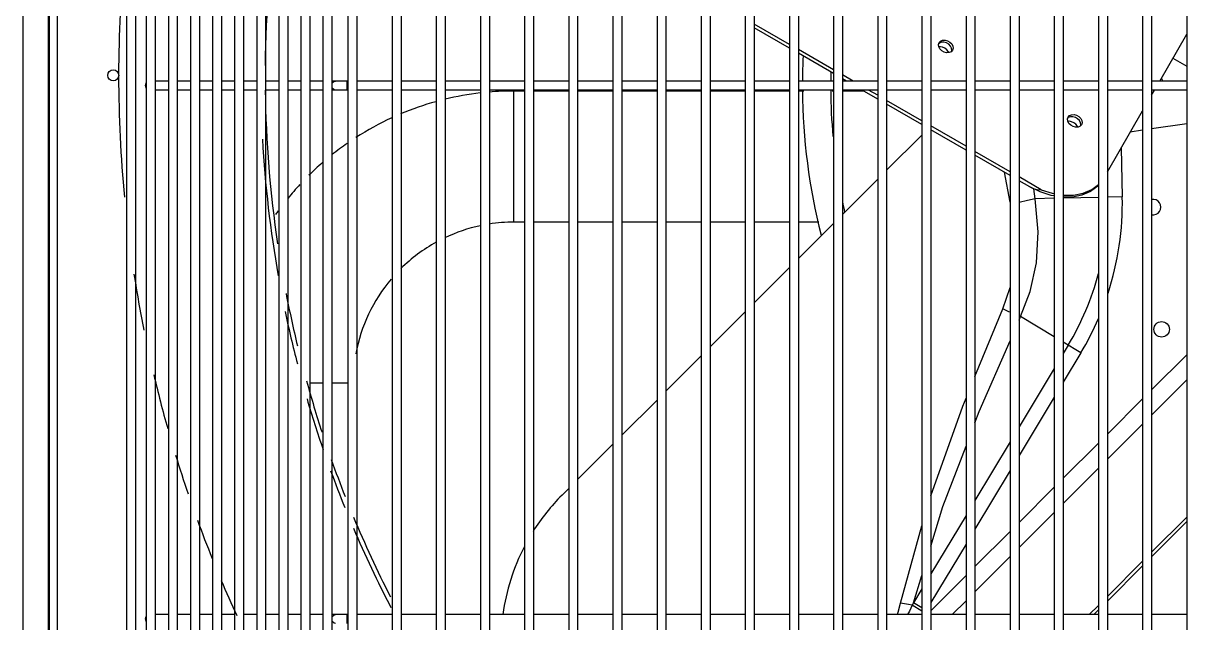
# Model space of a CAD drawing. Header units: metres. Extents: x -367 to 374, y -238 to 224.
# Drawn here: x 238.7818 to 239.1724, y 217.4589 to 217.6601 of the extents above; entities that cross this region are included whole.
import ezdxf
from ezdxf.enums import TextEntityAlignment as Align

# ---------------------------------------------------------------- set-up
doc = ezdxf.new("R2010")
doc.units = ezdxf.units.M
for name, color, linetype in [('ELE-ALIMENTADORES', 160, 'Continuous'), ('LA_BAU_BASES GERAIS_R00$0$ARQ-XREF-ATT', 8, 'Continuous'), ('LA_BAU_BASES GERAIS_R00$0$BASE', 253, 'Continuous'), ('LA_BAU_BASES GERAIS_R00$0$dutos', 31, 'Continuous')]:
    doc.layers.add(name, color=color, linetype=linetype)
doc.styles.add('LA_BAU_BASES GERAIS_R00$0$R60-125-RS', font='romans.shx', dxfattribs={"height": 0.19})
doc.styles.add('LA_BAU_BASES GERAIS_R00$0$R80-100-RS', font='romans.shx', dxfattribs={"height": 0.203})

# ---------------------------------------------------------------- blocks, each defined once
blk = doc.blocks.new('LA_BAU_BASES GERAIS_R00$0$A$C5BA41825')
at = {"layer": 'LA_BAU_BASES GERAIS_R00$0$dutos', "color": 251}
for p, q in [((-27.96822817459252, 38.10962436454304), (-27.96822817459252, 40.29452436454301)), ((-27.95944999999907, 38.10962436454304), (-27.95944999999907, 40.29452436454301)), ((-27.95689999999907, 40.29707436454305), (-27.95689999999907, 38.107074364543)), ((-27.85921130550925, 40.12119266126558), (-27.85921130550925, 39.27525855573538)), ((-27.85621130550925, 40.12119266126558), (-27.85621130550925, 39.27525855573538)), ((-27.84439130550925, 40.12119266126558), (-27.84439130550925, 39.27525855573538)), ((-27.84139130550925, 40.12119266126558), (-27.84139130550925, 39.27525855573538)), ((-27.82957130550925, 40.12119266126558), (-27.82957130550925, 39.27525855573538)), ((-27.82657130550925, 40.12119266126558), (-27.82657130550925, 39.27525855573538)), ((-27.81475130550925, 40.12119266126558), (-27.81475130550925, 39.27525855573538)), ((-27.81175130550925, 40.12119266126558), (-27.81175130550925, 39.27525855573538)), ((-27.79993130550925, 40.12119266126558), (-27.79993130550925, 39.27525855573538)), ((-27.79693130550925, 40.12119266126558), (-27.79693130550925, 39.27525855573538)), ((-27.78511130550925, 40.12119266126558), (-27.78511130550925, 39.27525855573538)), ((-27.78211130550925, 40.12119266126558), (-27.78211130550925, 39.27525855573538)), ((-27.77029130550925, 40.12119266126558), (-27.77029130550925, 39.27525855573538)), ((-27.76729130550925, 40.12119266126558), (-27.76729130550925, 39.27525855573538)), ((-27.75547130550925, 40.12119266126558), (-27.75547130550925, 39.27525855573538)), ((-27.75247130550925, 40.12119266126558), (-27.75247130550925, 39.27525855573538)), ((-27.74065130550925, 40.12119266126558), (-27.74065130550925, 39.27525855573538)), ((-27.73765130550925, 40.12119266126558), (-27.73765130550925, 39.27525855573538)), ((-27.72583130550925, 40.12119266126558), (-27.72583130550925, 39.27525855573538)), ((-27.72283130550925, 40.12119266126558), (-27.72283130550925, 39.27525855573538)), ((-27.71101130550925, 40.12119266126558), (-27.71101130550925, 39.27525855573538)), ((-27.70801130550925, 40.12119266126558), (-27.70801130550925, 39.27525855573538)), ((-27.69619130550925, 40.12119266126558), (-27.69619130550925, 39.27525855573538)), ((-27.69319130550925, 40.12119266126558), (-27.69319130550925, 39.27525855573538)), ((-27.68137130550925, 40.12119266126558), (-27.68137130550925, 39.27525855573538)), ((-27.67837130550925, 40.12119266126558), (-27.67837130550925, 39.27525855573538)), ((-27.66655130550925, 40.12119266126558), (-27.66655130550925, 39.27525855573538)), ((-27.66355130550925, 40.12119266126558), (-27.66355130550925, 39.27525855573538)), ((-27.65173130550925, 40.12119266126558), (-27.65173130550925, 39.27525855573538)), ((-27.64873130550925, 40.12119266126558), (-27.64873130550925, 39.27525855573538)), ((-27.63691130550925, 40.12119266126558), (-27.63691130550925, 39.27525855573538)), ((-27.63391130550925, 40.12119266126558), (-27.63391130550925, 39.27525855573538)), ((-27.62209130550925, 40.12119266126558), (-27.62209130550925, 39.27525855573538)), ((-27.61909130550925, 40.12119266126558), (-27.61909130550925, 39.27525855573538)), ((-27.60727130550925, 40.12119266126558), (-27.60727130550925, 39.27525855573538)), ((-27.60427130550925, 40.12119266126558), (-27.60427130550925, 39.27525855573538)), ((-27.59245130550925, 40.12119266126558), (-27.59245130550925, 39.27525855573538)), ((-27.58945130550925, 40.12119266126558), (-27.58945130550925, 39.27525855573538)), ((-27.57763130550925, 40.12119266126558), (-27.57763130550925, 39.27525855573538)), ((-27.93353130550961, 40.10296685413687), (-27.93353130550961, 39.29536887348809)), ((-27.93053130550961, 40.10296685413687), (-27.93053130550961, 39.29536887348809)), ((-27.92680649603725, 39.33915567005283), (-27.92680649603725, 40.05915567005286)), ((-27.92380649603725, 39.33915567005283), (-27.92380649603725, 40.05915567005286)), ((-27.91939649603725, 39.33915567005283), (-27.91939649603725, 40.05915567005286)), ((-27.91639649603725, 39.33915567005283), (-27.91639649603725, 40.05915567005286)), ((-27.91198649603725, 39.33915567005283), (-27.91198649603725, 40.05915567005286)), ((-27.90898649603725, 39.33915567005283), (-27.90898649603725, 40.05915567005286)), ((-27.90457649603725, 39.33915567005283), (-27.90457649603725, 40.05915567005286)), ((-27.90157649603725, 39.33915567005283), (-27.90157649603725, 40.05915567005286)), ((-27.89716649603725, 39.33915567005283), (-27.89716649603725, 40.05915567005286)), ((-27.89416649603725, 39.33915567005283), (-27.89416649603725, 40.05915567005286)), ((-27.88975649603725, 39.33915567005283), (-27.88975649603725, 40.05915567005286)), ((-27.88675649603725, 39.33915567005283), (-27.88675649603725, 40.05915567005286)), ((-27.88234649603725, 39.33915567005283), (-27.88234649603725, 40.05915567005286)), ((-27.87934649603725, 39.33915567005283), (-27.87934649603725, 40.05915567005286)), ((-27.87493649603725, 39.33915567005283), (-27.87493649603725, 40.05915567005286)), ((-27.87193649603725, 39.33915567005283), (-27.87193649603725, 40.05915567005286)), ((-27.86752649603725, 39.33915567005283), (-27.86752649603725, 40.05915567005286)), ((-27.86452649603725, 39.33915567005283), (-27.86452649603725, 40.05915567005286)), ((-27.95974289321834, 39.34032436454345), (-27.95974289321834, 40.02524436454303)), ((-27.71101130550925, 39.71299629233499), (-27.72283130550925, 39.71982057251728)), ((-27.71101130550925, 39.71174856420157), (-27.72283130550925, 39.71857284438272)), ((-27.58670336550052, 39.70065567005281), (-27.57763130550925, 39.7163689388874)), ((-27.66094939712343, 39.71294603837941), (-27.66075128393179, 39.71360091313579)), ((-27.69619130550925, 39.70443996134668), (-27.70801130550925, 39.71126424152772)), ((-27.69619130550925, 39.70319223321212), (-27.70801130550925, 39.71001651339327)), ((-27.58228516673289, 39.70830821479683), (-27.57763130550925, 39.70562130676626)), ((-27.91939649603725, 39.70065567005281), (-27.92380649603725, 39.70065567005281)), ((-27.91198649603725, 39.70065567005281), (-27.91639649603725, 39.70065567005281)), ((-27.90457649603725, 39.70065567005281), (-27.90898649603725, 39.70065567005281)), ((-27.89716649603725, 39.70065567005281), (-27.90157649603725, 39.70065567005281)), ((-27.88975649603725, 39.70065567005281), (-27.89416649603725, 39.70065567005281)), ((-27.88234649603725, 39.70065567005281), (-27.88675649603725, 39.70065567005281)), ((-27.87493649603725, 39.70065567005281), (-27.87934649603725, 39.70065567005281)), ((-27.86752649603725, 39.70065567005281), (-27.87193649603725, 39.70065567005281)), ((-27.85921130550925, 39.70065567005281), (-27.86452649603725, 39.70065567005281)), ((-27.85953130550889, 39.69765567005288), (-27.85953130550889, 39.70065567005281)), ((-27.84439130550925, 39.70065567005281), (-27.85621130550925, 39.70065567005281)), ((-27.82957130550925, 39.70065567005281), (-27.84139130550925, 39.70065567005281)), ((-27.81475130550925, 39.70065567005281), (-27.82657130550925, 39.70065567005281)), ((-27.79993130550925, 39.70065567005281), (-27.81175130550925, 39.70065567005281)), ((-27.78511130550925, 39.70065567005281), (-27.79693130550925, 39.70065567005281)), ((-27.77029130550925, 39.70065567005281), (-27.78211130550925, 39.70065567005281)), ((-27.75547130550925, 39.70065567005281), (-27.76729130550925, 39.70065567005281)), ((-27.74065130550925, 39.70065567005281), (-27.75247130550925, 39.70065567005281)), ((-27.72583130550925, 39.70065567005281), (-27.73765130550925, 39.70065567005281)), ((-27.71101130550925, 39.70065567005281), (-27.72283130550925, 39.70065567005281)), ((-27.69619130550925, 39.70065567005281), (-27.70801130550925, 39.70065567005281)), ((-27.68963672071798, 39.70065567005281), (-27.69319130550925, 39.70270791053827)), ((-27.69179784924162, 39.70065567005281), (-27.69319130550925, 39.70146018240382)), ((-27.68137130550925, 39.70065567005281), (-27.69319130550925, 39.70065567005281)), ((-27.66655130550925, 39.70065567005281), (-27.67837130550925, 39.70065567005281)), ((-27.65173130550925, 39.70065567005281), (-27.66355130550925, 39.70065567005281)), ((-27.63691130550925, 39.70065567005281), (-27.64873130550925, 39.70065567005281)), ((-27.62209130550925, 39.70065567005281), (-27.63391130550925, 39.70065567005281)), ((-27.60727130550925, 39.70065567005281), (-27.61909130550925, 39.70065567005281)), ((-27.59245130550925, 39.70065567005281), (-27.60427130550925, 39.70065567005281)), ((-27.57763130550925, 39.70065567005281), (-27.58945130550925, 39.70065567005281)), ((-27.91939649603725, 39.69765567005288), (-27.92380649603725, 39.69765567005288)), ((-27.91198649603725, 39.69765567005288), (-27.91639649603725, 39.69765567005288)), ((-27.90457649603725, 39.69765567005288), (-27.90898649603725, 39.69765567005288)), ((-27.89716649603725, 39.69765567005288), (-27.90157649603725, 39.69765567005288)), ((-27.88975649603725, 39.69765567005288), (-27.89416649603725, 39.69765567005288)), ((-27.88234649603725, 39.69765567005288), (-27.88675649603725, 39.69765567005288)), ((-27.87493649603725, 39.69765567005288), (-27.87934649603725, 39.69765567005288)), ((-27.86752649603725, 39.69765567005288), (-27.87193649603725, 39.69765567005288)), ((-27.85921130550925, 39.69765567005288), (-27.86452649603725, 39.69765567005288)), ((-27.84439130550925, 39.69765567005288), (-27.85621130550925, 39.69765567005288)), ((-27.82957130550925, 39.69765567005288), (-27.84139130550925, 39.69765567005288)), ((-27.81475130550925, 39.69765567005288), (-27.82657130550925, 39.69765567005288)), ((-27.79993130550925, 39.69765567005288), (-27.81175130550925, 39.69765567005288)), ((-27.79993130550925, 39.69732392884191), (-27.80349440373761, 39.69732392884191)), ((-27.80349440373761, 39.65332392884125), (-27.80349440373761, 39.69732392884191)), ((-27.78511130550925, 39.69765567005288), (-27.79693130550925, 39.69765567005288)), ((-27.78511130550925, 39.69732392884191), (-27.79693130550925, 39.69732392884191)), ((-27.77029130550925, 39.69765567005288), (-27.78211130550925, 39.69765567005288)), ((-27.77029130550925, 39.69732392884191), (-27.78211130550925, 39.69732392884191)), ((-27.75547130550925, 39.69765567005288), (-27.76729130550925, 39.69765567005288)), ((-27.75547130550925, 39.69732392884191), (-27.76729130550925, 39.69732392884191)), ((-27.74065130550925, 39.69765567005288), (-27.75247130550925, 39.69765567005288)), ((-27.74065130550925, 39.69732392884191), (-27.75247130550925, 39.69732392884191)), ((-27.72583130550925, 39.69765567005288), (-27.73765130550925, 39.69765567005288)), ((-27.72583130550925, 39.69732392884191), (-27.73765130550925, 39.69732392884191)), ((-27.71101130550925, 39.69765567005288), (-27.72283130550925, 39.69765567005288)), ((-27.71101130550925, 39.69732392884191), (-27.72283130550925, 39.69732392884191)), ((-27.69619130550925, 39.69765567005288), (-27.70801130550925, 39.69765567005288)), ((-27.7061943994707, 39.69732392884191), (-27.70801130550925, 39.69732392884191)), ((-27.69619130550925, 39.69732392884191), (-27.6967165461627, 39.69732392884191)), ((-27.68137130550925, 39.69765567005288), (-27.69319130550925, 39.69765567005288)), ((-27.68602710418525, 39.69732392884191), (-27.69319130550925, 39.69732392884191)), ((-27.68137130550925, 39.69463590222267), (-27.68660169681871, 39.69765567005288)), ((-27.68137130550925, 39.69588363035723), (-27.68444056829616, 39.69765567005288)), ((-27.66655130550925, 39.69765567005288), (-27.67837130550925, 39.69765567005288)), ((-27.65173130550925, 39.69765567005288), (-27.66355130550925, 39.69765567005288)), ((-27.63691130550925, 39.69765567005288), (-27.64873130550925, 39.69765567005288)), ((-27.62209130550925, 39.69765567005288), (-27.63391130550925, 39.69765567005288)), ((-27.60727130550925, 39.69765567005288), (-27.61909130550925, 39.69765567005288)), ((-27.59245130550925, 39.69765567005288), (-27.60427130550925, 39.69765567005288)), ((-27.57763130550925, 39.69765567005288), (-27.58945130550925, 39.69765567005288)), ((-27.58945130550925, 39.6958960983419), (-27.58843541630889, 39.69765567005288)), ((-27.66655130550925, 39.68732729936778), (-27.67837130550925, 39.69415157954882)), ((-27.66655130550925, 39.68607957123322), (-27.67837130550925, 39.69290385141437)), ((-27.61764812693507, 39.6879460383791), (-27.61745001374343, 39.68860091313536)), ((-27.60427130550925, 39.67022710537469), (-27.59245130550925, 39.69069994592019)), ((-27.65173130550925, 39.67877096837833), (-27.66355130550925, 39.68559524855937)), ((-27.57763130550925, 39.68633738989467), (-27.58945130550925, 39.6845888007125)), ((-27.66655130550925, 39.68253466697718), (-27.67837130550925, 39.67071466697723)), ((-27.65173130550925, 39.67752324024377), (-27.66355130550925, 39.68434752042481)), ((-27.59245130550925, 39.68414499635173), (-27.59658922816307, 39.68353285364446)), ((-27.63691130550925, 39.67021463738888), (-27.64873130550925, 39.67703891756992)), ((-27.59959909772016, 39.67831960664887), (-27.59925287239579, 39.66180644927181)), ((-27.63691130550925, 39.66896690925432), (-27.64873130550925, 39.67579118943536)), ((-27.63691130550925, 39.66006999578553), (-27.63881559433034, 39.67006635091798)), ((-27.68137130550925, 39.66771466697719), (-27.69319130550925, 39.65589466697725)), ((-27.62650879311434, 39.66420874405685), (-27.63391130550925, 39.6684825865816)), ((-27.63029749450634, 39.66514842369099), (-27.63391130550925, 39.66723485844705)), ((-27.62685509423834, 39.66346500797613), (-27.63029749314598, 39.66514842290565)), ((-27.62847089247106, 39.66119384574267), (-27.62900014642525, 39.66451398950778)), ((-27.62209130550925, 39.66132760420737), (-27.62847089247106, 39.66119384574267)), ((-27.62317454687943, 39.66227576422193), (-27.62685509423834, 39.66346500797613)), ((-27.62209130550925, 39.66210182232601), (-27.62317454687943, 39.66227576422193)), ((-27.60727130550925, 39.66163832972018), (-27.61909130550925, 39.66139050410891)), ((-27.59925287239579, 39.66180644927181), (-27.60421317162598, 39.66170244849434)), ((-27.79993130550925, 39.65332392884125), (-27.80349440373761, 39.65332392884125)), ((-27.78511130550925, 39.65332392884125), (-27.79693130550925, 39.65332392884125)), ((-27.77029130550925, 39.65332392884125), (-27.78211130550925, 39.65332392884125)), ((-27.75547130550925, 39.65332392884125), (-27.76729130550925, 39.65332392884125)), ((-27.74065130550925, 39.65332392884125), (-27.75247130550925, 39.65332392884125)), ((-27.72583130550925, 39.65332392884125), (-27.73765130550925, 39.65332392884125)), ((-27.71101130550925, 39.65332392884125), (-27.72283130550925, 39.65332392884125)), ((-27.70118964740561, 39.65332392884125), (-27.70801130550925, 39.65332392884125)), ((-27.69619130550925, 39.6528946669772), (-27.70801130550925, 39.64107466697726)), ((-27.71101130550925, 39.63807466697722), (-27.72283130550925, 39.62625466697727)), ((-27.63936600607143, 39.62418638613758), (-27.63691130550925, 39.63143661994309)), ((-27.72583130550925, 39.62325466697723), (-27.73765130550925, 39.61143466697717)), ((-27.64873130550925, 39.60147929501829), (-27.63936600607143, 39.62418638613758)), ((-27.63339314501071, 39.621608396478), (-27.63391130550925, 39.62182676070483)), ((-27.63391130550925, 39.62042121040963), (-27.63339314196161, 39.62160839464627)), ((-27.62209130550925, 39.61481756619867), (-27.63339314196161, 39.62160839464627)), ((-27.61317983405943, 39.60946301394699), (-27.61909130550925, 39.61301498434193)), ((-27.61743257480452, 39.61201831838446), (-27.61909130550925, 39.60925772690666)), ((-27.74065130550925, 39.60843466697725), (-27.75247130550925, 39.59661466697719)), ((-27.61317983405943, 39.60946301394699), (-27.61909130550925, 39.59962467330263)), ((-27.57763130550925, 39.6088201073045), (-27.58945130550925, 39.59700010730455)), ((-27.62209130550925, 39.60426488845906), (-27.63391130550925, 39.5845931049779)), ((-27.86752649603725, 39.59932392884127), (-27.87168203443689, 39.59932392884127)), ((-27.85921130550925, 39.59932392884127), (-27.86452649603725, 39.59932392884127)), ((-27.57763130550925, 39.60037010730377), (-27.58945130550925, 39.58855010730372)), ((-27.75547130550925, 39.59361466697726), (-27.76729130550925, 39.5817946669772)), ((-27.62209130550925, 39.59463183485616), (-27.63391130550925, 39.57496005137398)), ((-27.59245130550925, 39.59400010730451), (-27.60427130550925, 39.58218010730445)), ((-27.59245130550925, 39.58555010730379), (-27.60427130550925, 39.57373010730373)), ((-27.63691130550925, 39.57960026653143), (-27.64873130550925, 39.55992848304925)), ((-27.77029130550925, 39.57879466697727), (-27.78211130550925, 39.56697466697722)), ((-27.60727130550925, 39.57918010730452), (-27.61909130550925, 39.56736010730447)), ((-27.63691130550925, 39.56996721292739), (-27.64873130550925, 39.55029542944635)), ((-27.60727130550925, 39.5707301073038), (-27.61909130550925, 39.55891010730375)), ((-27.78511130550925, 39.56397466697717), (-27.78735590460598, 39.56173006787935)), ((-27.62209130550925, 39.56436010730454), (-27.63391130550925, 39.55254010730448)), ((-27.62209130550925, 39.55591010730382), (-27.63391130550925, 39.54409010730376)), ((-27.65173130550925, 39.55493564460266), (-27.66355130550925, 39.53526386112162)), ((-27.57763130550925, 39.55437010730452), (-27.58945130550925, 39.54255010730446)), ((-27.57763130550925, 39.55282010730377), (-27.58945130550925, 39.54100010730372)), ((-27.67374504198816, 39.52547237588669), (-27.66655130550925, 39.55143964419972)), ((-27.63691130550925, 39.54954010730455), (-27.64873130550925, 39.53772010730449)), ((-27.65173130550925, 39.54530259099863), (-27.66355130550925, 39.52563080751759)), ((-27.63691130550925, 39.54109010730372), (-27.64873130550925, 39.52927010730377)), ((-27.59245130550925, 39.53955010730454), (-27.60427130550925, 39.52773010730448)), ((-27.59245130550925, 39.53800010730379), (-27.60427130550925, 39.52618010730373)), ((-27.66936361504415, 39.52559055361689), (-27.66655130550925, 39.53478724263539)), ((-27.65173130550925, 39.53472010730445), (-27.66355130550925, 39.52290010730451)), ((-27.66655130550925, 39.5302710226739), (-27.66936361504415, 39.52559055361689)), ((-27.66936361501907, 39.52559055365612), (-27.66977553523689, 39.52473977415104)), ((-27.66655130550925, 39.52277028274409), (-27.66977538446016, 39.52473968204993)), ((-27.66655130550925, 39.52390074762377), (-27.66936361502016, 39.52559055365725)), ((-27.65173130550925, 39.52627010730373), (-27.65634574276088, 39.52165567005318)), ((-27.60727130550925, 39.52473010730455), (-27.61034574276052, 39.52165567005318)), ((-27.91939649603725, 39.52165567005318), (-27.92380649603725, 39.52165567005318)), ((-27.91198649603725, 39.52165567005318), (-27.91639649603725, 39.52165567005318)), ((-27.90457649603725, 39.52165567005318), (-27.90898649603725, 39.52165567005318)), ((-27.89716649603725, 39.52165567005318), (-27.90157649603725, 39.52165567005318)), ((-27.88975649603725, 39.52165567005318), (-27.89416649603725, 39.52165567005318)), ((-27.88234649603725, 39.52165567005318), (-27.88675649603725, 39.52165567005318)), ((-27.87493649603725, 39.52165567005318), (-27.87934649603725, 39.52165567005318)), ((-27.86752649603725, 39.52165567005318), (-27.87193649603725, 39.52165567005318)), ((-27.85921130550925, 39.52165567005318), (-27.86452649603725, 39.52165567005318)), ((-27.85953130550889, 39.51865567005325), (-27.85953130550889, 39.52165567005318)), ((-27.84439130550925, 39.52165567005318), (-27.85621130550925, 39.52165567005318)), ((-27.82957130550925, 39.52165567005318), (-27.84139130550925, 39.52165567005318)), ((-27.81475130550925, 39.52165567005318), (-27.82657130550925, 39.52165567005318)), ((-27.79993130550925, 39.52165567005318), (-27.81175130550925, 39.52165567005318)), ((-27.78511130550925, 39.52165567005318), (-27.79693130550925, 39.52165567005318)), ((-27.77029130550925, 39.52165567005318), (-27.78211130550925, 39.52165567005318)), ((-27.75547130550925, 39.52165567005318), (-27.76729130550925, 39.52165567005318)), ((-27.74065130550925, 39.52165567005318), (-27.75247130550925, 39.52165567005318)), ((-27.72583130550925, 39.52165567005318), (-27.73765130550925, 39.52165567005318)), ((-27.71101130550925, 39.52165567005318), (-27.72283130550925, 39.52165567005318)), ((-27.69619130550925, 39.52165567005318), (-27.70801130550925, 39.52165567005318)), ((-27.68137130550925, 39.52165567005318), (-27.69319130550925, 39.52165567005318)), ((-27.66655130550925, 39.52165567005318), (-27.67837130550925, 39.52165567005318)), ((-27.65173130550925, 39.52165567005318), (-27.66355130550925, 39.52165567005318)), ((-27.63691130550925, 39.52165567005318), (-27.64873130550925, 39.52165567005318)), ((-27.62209130550925, 39.52165567005318), (-27.63391130550925, 39.52165567005318)), ((-27.60727130550925, 39.52165567005318), (-27.61909130550925, 39.52165567005318)), ((-27.60727130550925, 39.5231801073038), (-27.60879574276088, 39.52165567005318)), ((-27.59245130550925, 39.52165567005318), (-27.60427130550925, 39.52165567005318)), ((-27.57763130550925, 39.52165567005318), (-27.58945130550925, 39.52165567005318))]:
    blk.add_line(p, q, dxfattribs=at)
for points in [[(-27.65624795183289, 39.71100091313508), (-27.65671968423325, 39.71049942951322), (-27.65741223094525, 39.71021615935899), (-27.65822812732961, 39.7101883221801), (-27.65907513872997, 39.71041349015718), (-27.65985362784598, 39.7108643207099), (-27.66046884302343, 39.71148499339029), (-27.66085151964815, 39.71220855345871), (-27.66094939712343, 39.71294603837941)], [(-27.65999374390962, 39.71368218751354), (-27.6606870978267, 39.71339681048232), (-27.66087281110089, 39.71319919796451)], [(-27.65748575915616, 39.71021365068486), (-27.65769741587507, 39.71063388445793), (-27.65820396669325, 39.71120610764558), (-27.65885802700961, 39.71168013031797), (-27.65959557284343, 39.71200955183065), (-27.66034440806889, 39.71216212611432), (-27.66081282292852, 39.71213538619691)], [(-27.66075128393179, 39.71360091313579), (-27.66027939996707, 39.71410294529721), (-27.65958613265288, 39.71438813606665), (-27.65876906479361, 39.71441826874411), (-27.65792089578925, 39.7141944947939), (-27.65714193904416, 39.71374339482156), (-27.65652734654452, 39.71312103570813), (-27.65614606460234, 39.71239534364554), (-27.65604943759034, 39.71165628698009), (-27.65624795183289, 39.71100091313508)], [(-27.65655363002125, 39.71168936744346), (-27.65693482512925, 39.71241519721355), (-27.6575493860307, 39.71303764511072), (-27.65832836851034, 39.71348876058596), (-27.65917660021579, 39.71371246367619), (-27.65999374390962, 39.71368218751354)], [(-27.65653381444525, 39.71069702173793), (-27.65645712010198, 39.71095014156708), (-27.65655363002125, 39.71168936744346)], [(-27.86452649603725, 39.69986984900345), (-27.86447936372998, 39.70003734793136), (-27.86382984467725, 39.7005822548274), (-27.86342841982634, 39.70065567005281)], [(-27.92722745793215, 39.69915567005285), (-27.92697936373034, 39.70003734793136), (-27.92680649603725, 39.70018237338809)], [(-27.92680649603725, 39.69812896671647), (-27.92697936373034, 39.69827399217434), (-27.92722745793215, 39.69915567005285)], [(-27.86342841982634, 39.69765567005288), (-27.86382984467725, 39.6977290852783), (-27.86447936372998, 39.69827399217434), (-27.86452649603725, 39.69844149110236)], [(-27.61669247372016, 39.68868218751436), (-27.61738582763725, 39.688396810482), (-27.61757154091143, 39.68819919796408)], [(-27.61745001374343, 39.68860091313536), (-27.61697812977761, 39.6891029452969), (-27.61628486246343, 39.68938813606633), (-27.61546779460416, 39.68941826874379), (-27.61461962559979, 39.68919449479358), (-27.61384066885471, 39.68874339482227), (-27.61322607635507, 39.68812103570781), (-27.61284479441289, 39.68739534364636), (-27.61274816740089, 39.68665628697977), (-27.61294668164343, 39.68600091313579)], [(-27.6132523598318, 39.68668936744416), (-27.6136335549398, 39.68741519721323), (-27.61424811584125, 39.68803764511142), (-27.61502709832198, 39.68848876058564), (-27.61587533002743, 39.68871246367576), (-27.61669247372016, 39.68868218751436)], [(-27.61294668164343, 39.68600091313579), (-27.61341841404489, 39.6854994295129), (-27.6141109607558, 39.68521615935867), (-27.61492685714015, 39.68518832218092), (-27.61577386854162, 39.685413490158), (-27.61655235765652, 39.68586432071072), (-27.61716757283398, 39.68648499338997), (-27.6175502494587, 39.68720855345941), (-27.61764812693507, 39.6879460383791)], [(-27.61418448896671, 39.68521365068557), (-27.61439614568561, 39.68563388445762), (-27.6149026965038, 39.68620610764629), (-27.61555675682016, 39.68668013031754), (-27.61629430265398, 39.68700955183135), (-27.61704313788052, 39.687162126114), (-27.61751155273907, 39.68713538619647)], [(-27.61323254425579, 39.68569702173863), (-27.61315584991362, 39.68595014156779), (-27.6132523598318, 39.68668936744416)], [(-27.63029749450634, 39.66514842369099), (-27.6291688010547, 39.66463119791945), (-27.62789254301834, 39.66431188524598), (-27.62650879311434, 39.66420874405685)], [(-27.61909130550925, 39.66240231576273), (-27.6156266343158, 39.66242088321542), (-27.61240459988234, 39.6630447957649), (-27.60950043762271, 39.66428959369466), (-27.60727130550925, 39.66598140872668)], [(-27.60727130550925, 39.66570404017364), (-27.60749668282197, 39.66541202748158), (-27.60989728225034, 39.66358547540119), (-27.61279173032452, 39.66233874402383), (-27.61600301458416, 39.66170984980636), (-27.61909130550925, 39.66168606113831)], [(-27.62650879311434, 39.66420874405685), (-27.62282078823107, 39.66300622808228), (-27.62209130550925, 39.66288720505247)], [(-27.62847089247106, 39.66119384574267), (-27.63109909658125, 39.66057318646631), (-27.63388890790852, 39.65996167212268), (-27.63391130550925, 39.65995710812342)], [(-27.63339314196161, 39.62160839464627), (-27.63015372371398, 39.63004644320449), (-27.62809117971216, 39.63961913259982), (-27.62746586887361, 39.65010823090199), (-27.62847089247106, 39.66119384574267)], [(-27.63691130550925, 39.62310740417399), (-27.6373047768267, 39.62327723317139), (-27.63936600614452, 39.62418638621182)], [(-27.64873130550925, 39.58599763920483), (-27.64727938639688, 39.58979309121105), (-27.63691130550925, 39.61354779616522)], [(-27.66355130550925, 39.5614755814521), (-27.65282976884343, 39.59154216690047), (-27.65173130550925, 39.5942054994714)], [(-27.66355130550925, 39.54459770862809), (-27.65949823144307, 39.55785189039216), (-27.65173130550925, 39.57815535934196)], [(-27.6747388518998, 39.52165567005318), (-27.67450499946597, 39.52242877767651), (-27.67374504198816, 39.52547237588669)], [(-27.66977556270816, 39.52473971799759), (-27.67106430221616, 39.52495896039648), (-27.67238977099034, 39.52520360603182), (-27.67374504256089, 39.52547237645945)], [(-27.66977538446016, 39.52473968204993), (-27.67075841216125, 39.52283114828344), (-27.67141274453507, 39.52165567005318)], [(-27.92722745793215, 39.52015567005321), (-27.92697936373034, 39.52103734793172), (-27.92680649603725, 39.52118237338846)], [(-27.86452649603725, 39.52086984900268), (-27.86447936372998, 39.52103734793172), (-27.86382984467725, 39.52158225482776), (-27.86342841982634, 39.52165567005318)], [(-27.92680649603725, 39.51912896671683), (-27.92697936373034, 39.5192739921747), (-27.92722745793215, 39.52015567005321)], [(-27.86342841982634, 39.51865567005325), (-27.86382984467725, 39.51872908527866), (-27.86447936372998, 39.5192739921747), (-27.86452649603725, 39.51944149110273)]]:
    blk.add_lwpolyline(points, dxfattribs=at)
for centre, radius in [((-27.93803099999943, 39.70257436454335), 0.001849999999636363), ((-27.58606742594016, 39.61735454962195), 0.002599999999636362)]:
    blk.add_circle(centre, radius, dxfattribs=at)
for centre, radius, start, end in [((-27.50203099999907, 39.70257436454335), 0.3850000000003635, 171.5502265737585, 179.5046949095205), ((-27.50203099999907, 39.70257436454335), 0.4341807889319999, 174.5927680945387, 179.9557383340907), ((-27.50192171897834, 39.69926275658338), 0.2047499999999999, 177.2821753287273, 179.6099138574336), ((-27.50203099999907, 39.70257436454335), 0.4341807889319999, 180.0442616659093, 185.4072391418861), ((-27.50192171897834, 39.69926275658338), 0.1952500000003635, 178.7569481306335, 179.590933991751), ((-27.58818874628343, 39.70008604302052), 0.002599999999636362, 12.73504677348517, 37.19853967128289), ((-27.50203099999907, 39.70257436454335), 0.3850000000003635, 180.7356147500068, 188.4497734262415), ((-27.80349440373761, 39.59932392884127), 0.09799999999963632, 96.63691714722064, 103.6453535755321), ((-27.80349440373761, 39.59932392884127), 0.09799999999963632, 90, 94.86815769219156), ((-27.50192171897834, 39.69926275658338), 0.2047499999999999, 180.450065421145, 194.2173121892082), ((-27.50192171897834, 39.69926275658338), 0.1952500000003635, 180.4719636081227, 185.0458528567025), ((-27.80349440373761, 39.59932392884127), 0.09799999999963632, 105.5074882377531, 112.8442988067411), ((-27.80349440373761, 39.59932392884127), 0.09799999999963632, 114.7064334709287, 122.7694735382579), ((-27.50203099999907, 39.70257436454335), 0.3864947102519999, 183.179608306444, 190.0236439691591), ((-27.80349440373761, 39.59932392884127), 0.09799999999963632, 124.8452827191976, 128.5230564885492), ((-27.80349440373761, 39.59932392884127), 0.09799999999963632, 130.9991807840713, 134.653123485318), ((-27.80349440373761, 39.59932392884127), 0.09799999999963632, 137.1387987943879, 140.7927414987046), ((-27.6968870591427, 39.65975938902818), 0.0976556499294545, 341.9211536647353, 1.201123642407354), ((-27.50192171897834, 39.69926275658338), 0.1952500000003635, 191.5160834452658, 192.5824574550821), ((-27.58889585306452, 39.65836674293064), 0.002599999999636362, 257.5778076343612, 102.5168979932306), ((-27.80349440373761, 39.59932392884127), 0.09799999999963632, 143.8871416370336, 144.7593100848337), ((-27.80349440373761, 39.59932392884127), 0.05399999999999998, 102.0814801618089, 115.4816104425561), ((-27.80349440373761, 39.59932392884127), 0.05399999999999998, 90, 98.86172740735057), ((-27.80349440373761, 39.59932392884127), 0.05399999999999998, 118.9368307504347, 134.6152489139297), ((-27.50203099999907, 39.70257436454335), 0.4341807889319999, 188.836834941481, 191.3547089013756), ((-27.80349440373761, 39.59932392884127), 0.05399999999999998, 139.7423565740806, 169.5399906831995), ((-27.6968870591427, 39.65975938902818), 0.0926942589872727, 328.999999999398, 345.2248709755665), ((-27.50203099999907, 39.70257436454335), 0.3850000000003635, 190.9518918340759, 193.6282149004873), ((-27.50203099999907, 39.70257436454335), 0.3864947102519999, 191.8375351909635, 194.5033236732693), ((-27.6968870591427, 39.65975938902818), 0.0976556499294545, 328.999999999398, 336.6392574340096), ((-27.50203099999907, 39.70257436454335), 0.4341807889319999, 193.3827201724076, 195.8316981928672), ((-27.50203099999907, 39.70257436454335), 0.3850000000003635, 195.4486346488941, 198.1249926076805), ((-27.50203099999907, 39.70257436454335), 0.3864947102519999, 196.3167387000471, 198.9683494643633), ((-27.50203099999907, 39.70257436454335), 0.4341807889319999, 197.0632487773601, 198.8761419153055), ((-27.50203099999907, 39.70257436454335), 0.3850000000003635, 199.5566774566728, 201.5279015682029), ((-27.50203099999907, 39.70257436454335), 0.3864947102519999, 200.076568339709, 202.0402348203605), ((-27.73785842992307, 39.51223259319647), 0.07000000000036362, 134.9999999997854, 147.8045441911942), ((-27.50203099999907, 39.70257436454335), 0.4341807889319999, 200.1094767096128, 201.9198568850067), ((-27.50203099999907, 39.70257436454335), 0.3850000000003635, 202.6406078943901, 207.0252948719267), ((-27.50203099999907, 39.70257436454335), 0.3864947102519999, 203.1486707292051, 207.5165005335441), ((-27.73785842992307, 39.51223259319647), 0.07000000000036362, 152.5503268310257, 172.2433879113059), ((-27.50203099999907, 39.70257436454335), 0.4341807889319999, 202.9727036443014, 204.6720307843348)]:
    blk.add_arc(centre, radius, start, end, dxfattribs=at)
blk = doc.blocks.new('LA_BAU_BASES GERAIS_R00')
at = {"layer": 'LA_BAU_BASES GERAIS_R00$0$ARQ-XREF-ATT'}
blk.add_blockref('LA_BAU_BASES GERAIS_R00$0$A$C5BA41825', (266.75, 177.9399999999999), dxfattribs=at)
at = {"layer": 'LA_BAU_BASES GERAIS_R00$0$BASE', "style": 'LA_BAU_BASES GERAIS_R00$0$R60-125-RS'}
for p in [(242.7815727361595, 218.919159373358), (358.6365727361596, 192.964159373358)]:
    blk.add_attdef('S', text='', height=0.19, rotation=90, dxfattribs=at).set_placement(p, align=Align.MIDDLE_CENTER)
at = {"layer": 'LA_BAU_BASES GERAIS_R00$0$BASE', "style": 'LA_BAU_BASES GERAIS_R00$0$R80-100-RS'}
blk.add_attdef('ACESSO', text='', height=0.203, dxfattribs=at).set_placement((365.922255870473, 191.9868442639211), align=Align.TOP_CENTER)
at = {"layer": 'LA_BAU_BASES GERAIS_R00$0$BASE', "style": 'LA_BAU_BASES GERAIS_R00$0$R60-125-RS'}
blk.add_attdef('S', text='', height=0.19, dxfattribs=at).set_placement((266.114159373358, 180.9134272638404), align=Align.MIDDLE_CENTER)

msp = doc.modelspace()

# ---------------------------------------------------------------- block references
at = {"layer": 'ELE-ALIMENTADORES', "color": 2}
msp.add_blockref('LA_BAU_BASES GERAIS_R00', (0, 0), dxfattribs=at)

doc.saveas('drawing.dxf')
